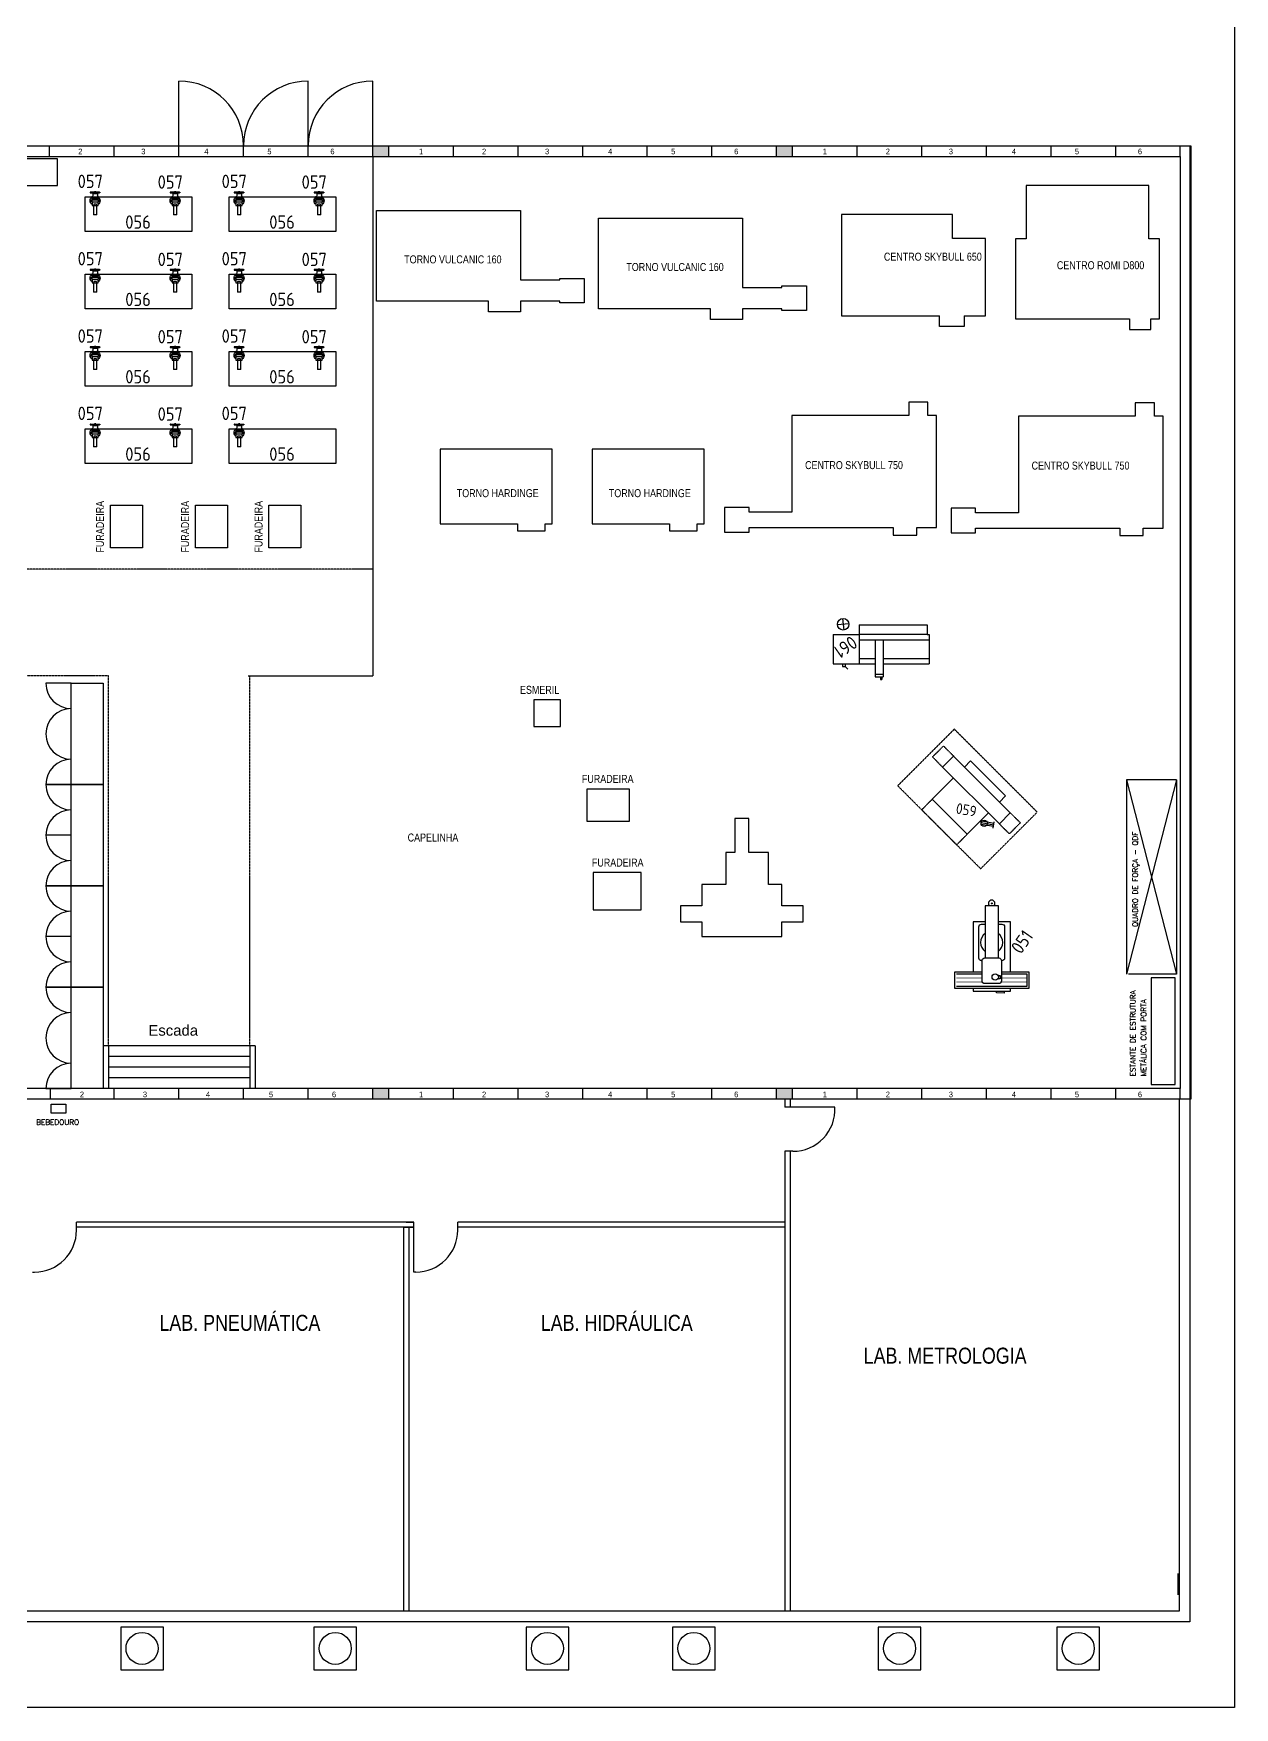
# Model space of a CAD drawing. Header units: millimetres. Extents: x 18768 to 1484868, y -11027 to 520152.
# Drawn here: x 1227618 to 1250142, y 136941 to 168328 of the extents above; entities that cross this region are included whole.
import ezdxf
from ezdxf.enums import TextEntityAlignment as Align

# ---------------------------------------------------------------- set-up
doc = ezdxf.new("R2010")
doc.units = ezdxf.units.MM
for name, pattern in [('DASHDOT2', [0.5, 0.25, -0.125, 0, -0.125]), ('DASHED', [0.75, 0.55, -0.2]), ('DIVIDE', [2.15, 1.5, -0.2, 0.05, -0.15, 0.05, -0.2]), ('HIDDEN2', [4.7625, 3.175, -1.5875])]:
    doc.linetypes.add(name, pattern=pattern)
for name, color, linetype in [('4-MOBILIA', 4, 'Continuous'), ('8-TEXTO', 4, 'Continuous'), ('8-TEXTO-DETALHES', 6, 'Continuous'), ('L018-SIMBOLO1', 3, 'Continuous'), ('L025-CONTORNO', 7, 'Continuous'), ('L025-IMAGIN', 1, 'DIVIDE'), ('L025-TEXTO', 7, 'Continuous'), ('L025-TRACEJ', 140, 'DASHED'), ('L035-ARRANJO-ADQUIRIR', 102, 'Continuous'), ('L035-ARRANJO-EXISTENTE', 180, 'Continuous'), ('L035-ARRANJO-REMANEJADO', 200, 'Continuous'), ('L035-TEXTO', 40, 'Continuous'), ('L1-ARRANJO', 5, 'Continuous'), ('L9-DASHDOT', 1, 'DASHDOT2'), ('PAREDES', 7, 'Continuous')]:
    doc.layers.add(name, color=color, linetype=linetype)
doc.layers.add('L035-DEMOLIÇÃO', color=40, linetype='Continuous', plot=False)
doc.styles.add('ISO-CP--18', font='isocp.shx', dxfattribs={"width": 0.75, "height": 180})
doc.styles.add('ISO-CP--25', font='isocp.shx', dxfattribs={"height": 250})
doc.styles.add('ROMANS', font='romans', dxfattribs={"width": 0.8, "height": 300})
doc.styles.get("Standard").update_dxf_attribs({"font": 'arial.ttf'})

# ---------------------------------------------------------------- blocks, each defined once
blk = doc.blocks.new('BL_SENAI_id9330820400')
at = {"layer": 'L1-ARRANJO', "color": 0}
for points in [[(-1485, 714), (-1485, 1424), (-325, 1424), (-325, 714)], [(-325, 354), (-325, 149), (-1485, 149), (-1485, 354)]]:
    blk.add_lwpolyline(points, dxfattribs=at)
blk.add_lwpolyline([(35, 714), (-1845, 714), (-1845, 354), (35, 354)], close=True, dxfattribs=at)
at = {"layer": 'L9-DASHDOT', "color": 0}
for points in [[(-325, 1424), (-325, 1769), (-1485, 1769), (-1485, 1424)], [(-1845, 354), (-2180, 354), (-2180, 714), (-1845, 714)], [(35, 714), (370, 714), (370, 354), (35, 354)]]:
    blk.add_lwpolyline(points, dxfattribs=at)
at = {"layer": 'L025-TEXTO', "style": 'ISO-CP--25'}
blk.add_attdef('rmp_mt_codmaterial', (15, 15), '', height=40, dxfattribs=at)
at = {"layer": 'L025-TEXTO', "style": 'ISO-CP--25', "flags": 1}
for tag in ['rmp_mt_nomeunid', 'rmp_mt_potencia', 'rmp_mt_cod']:
    blk.add_attdef(tag, (15, 15), '', height=40, dxfattribs=at)
blk = doc.blocks.new('BL_SENAI_id9330820430')
at = {"layer": 'L035-ARRANJO-EXISTENTE', "color": 0}
for p, q in [((-1155, 673), (-395, -412)), ((-695, 408), (-971, 803)), ((410, 533), (281, 718)), ((-359, -5), (410, 533)), ((-572, 76), (-599, 116)), ((-519, 113), (-572, 76)), ((-545, 150), (-519, 113)), ((-211, -283), (-487, 112)), ((-395, -412), (-211, -283))]:
    blk.add_line(p, q, dxfattribs=at)
for points in [[(138, 922), (8, 1107), (-761, 568)], [(-271, 331), (527, 890), (383, 1095), (-415, 536)], [(-664, 430), (-962, 855), (-1207, 683), (-404, -464), (-159, -292), (-456, 133)], [(-1007, 396), (-1056, 361), (-655, -212), (-605, -177)]]:
    blk.add_lwpolyline(points, dxfattribs=at)
for points in [[(-491, 551), (-497, 560, -0.414214), (-484, 629), (-4, 966, -0.414214), (65, 953), (104, 899)], [(247, 694), (285, 639, -0.414214), (273, 570), (-207, 234, -0.414214), (-277, 246), (-283, 255)]]:
    blk.add_lwpolyline(points, format="xyb", dxfattribs=at)
at = {"layer": 'L035-ARRANJO-EXISTENTE', "color": 0, "const_width": 10}
for points in [[(-815, 318), (-1094, 717)], [(-756, 365), (-1032, 760)], [(-334, -369), (-613, 30)], [(-272, -326), (-548, 69)]]:
    blk.add_lwpolyline(points, dxfattribs=at)
at = {"layer": 'L035-ARRANJO-EXISTENTE', "color": 0}
blk.add_lwpolyline([(-662, 50), (-812, 265, -0.414214), (-800, 335), (-488, 553, -0.414214), (-418, 541), (-268, 326, -0.414214), (-280, 256), (-592, 38, -0.414214)], format="xyb", close=True, dxfattribs=at)
blk.add_lwpolyline([(-748, -136), (-831, -17), (-805, 2), (-721, -118)], close=True, dxfattribs=at)
for centre, radius in [((493, 1019), 9.04), ((-598, 175), 59.7)]:
    blk.add_circle(centre, radius, dxfattribs=at)
for centre, radius, start, end in [((493, 1019), 61.7, 255.737, 174.263), ((-106, 600), 209, 71.712, 178.288), ((-106, 600), 209, 251.712, 358.288)]:
    blk.add_arc(centre, radius, start, end, dxfattribs=at)
at = {"layer": 'L025-TEXTO', "style": 'ISO-CP--18'}
blk.add_attdef('rmp_mt_codmaterial', (15, 15), '', height=40, dxfattribs=at)
at = {"layer": 'L025-TEXTO', "style": 'ISO-CP--18', "flags": 1}
for tag in ['rmp_mt_nomeunid', 'rmp_mt_potencia', 'rmp_mt_cod']:
    blk.add_attdef(tag, (15, 15), '', height=40, dxfattribs=at)
blk = doc.blocks.new('BL_SENAI_id9330820390')
at = {"layer": 'L018-SIMBOLO1', "color": 0}
for p, q in [((-1100, 698), (-948, 546)), ((-948, 698), (-1100, 546))]:
    blk.add_line(p, q, dxfattribs=at)
blk.add_circle((-1024, 622), 108, dxfattribs=at)
at = {"layer": 'L025-TRACEJ', "color": 0}
blk.add_line((309, 1482), (-672, 668), dxfattribs=at)
at = {"layer": 'L035-ARRANJO-REMANEJADO', "color": 0}
for p, q in [((-787, 806), (194, 1621)), ((194, 1621), (309, 1482)), ((-608, 591), (404, 1431)), ((309, 1482), (340, 1508)), ((340, 1508), (691, 1085)), ((-38, 609), (627, 1162)), ((26, 532), (691, 1085)), ((-1049, 355), (-672, 668)), ((-787, 806), (-321, 245)), ((-377, 783), (67, 248)), ((-262, 878), (182, 344)), ((-1049, 355), (-698, -68)), ((-698, -68), (-90, 436)), ((-384, 322), (-154, 513)), ((35, 286), (150, 382)), ((67, 248), (182, 344)), ((163, 328), (195, 289)), ((-561, 45), (-529, 7)), ((-529, 7), (-491, 38)), ((-523, 77), (-491, 38)), ((-491, 38), (-420, 32)), ((144, 312), (176, 273)), ((176, 273), (195, 289))]:
    blk.add_line(p, q, dxfattribs=at)
at = {"layer": 'L025-TEXTO', "style": 'ISO-CP--25'}
blk.add_attdef('rmp_mt_codmaterial', (15, 15), '', height=40, dxfattribs=at)
at = {"layer": 'L025-TEXTO', "style": 'ISO-CP--25', "flags": 1}
for tag in ['rmp_mt_nomeunid', 'rmp_mt_potencia', 'rmp_mt_cod']:
    blk.add_attdef(tag, (15, 15), '', height=40, dxfattribs=at)
blk = doc.blocks.new('BL_SENAI_id9310100290')
at = {"layer": 'L035-ARRANJO-EXISTENTE', "color": 0}
for p, q in [((-515, 200), (-515, 139)), ((-515, 200), (-340, 200)), ((-340, 139), (-515, 139)), ((-340, 112), (-340, 227)), ((-340, 227), (-272, 227)), ((-272, 112), (-340, 112)), ((-228, 233), (-238, 233)), ((-238, 219), (-238, 106)), ((-238, 106), (-228, 106)), ((-228, 106), (-228, 233)), ((-217, 106), (-217, 233)), ((-217, 233), (-207, 233)), ((-207, 106), (-217, 106)), ((-207, 219), (-207, 106)), ((-178, 144), (-178, 195)), ((-114, 214), (-159, 214)), ((-114, 125), (-159, 125)), ((-121, 214), (-121, 125)), ((-114, 214), (-114, 125))]:
    blk.add_line(p, q, dxfattribs=at)
for points in [[(-340, 143), (-340, 197), (-314, 197), (-314, 143)], [(-268, 233), (-238, 233), (-238, 106), (-268, 106)], [(-178, 233), (-207, 233), (-207, 106), (-178, 106)], [(-114, 156), (-114, 183), (-83, 183), (-83, 156)], [(-104, 259), (-104, 252), (-88, 252), (-88, 259)], [(-104, 80), (-104, 86), (-88, 86), (-88, 80)]]:
    blk.add_lwpolyline(points, close=True, dxfattribs=at)
for points in [[(-99, 183), (-99, 252), (-92, 252), (-92, 183)], [(-92, 156), (-92, 86), (-99, 86), (-99, 156)]]:
    blk.add_lwpolyline(points, dxfattribs=at)
for centre in [(-250, 248), (-250, 92)]:
    blk.add_circle(centre, 7.45, dxfattribs=at)
for centre, radius, start, end in [((-247, 170), 92.8, 41.7386, 141.8707), ((-247, 170), 92.8, 218.1293, 318.2614), ((-272, 231), 4.33, 270, 0), ((-272, 108), 4.33, 0, 90), ((-159, 233), 19, 180, 270), ((-159, 106), 19, 90, 180)]:
    blk.add_arc(centre, radius, start, end, dxfattribs=at)
at = {"layer": 'L025-TEXTO', "style": 'ISO-CP--25'}
blk.add_attdef('rmp_mt_codmaterial', (15, 15), '', height=40, dxfattribs=at)
at = {"layer": 'L025-TEXTO', "style": 'ISO-CP--25', "flags": 1}
for tag in ['rmp_mt_nomeunid', 'rmp_mt_potencia', 'rmp_mt_cod']:
    blk.add_attdef(tag, (15, 15), '', height=40, dxfattribs=at)
blk = doc.blocks.new('BL_SENAI_id9320240650')
at = {"layer": 'L035-ARRANJO-EXISTENTE', "color": 0}
blk.add_lwpolyline([(-595, 399), (-595, -251), (1405, -251), (1405, 399)], close=True, dxfattribs=at)
at = {"layer": 'L025-TEXTO', "style": 'ISO-CP--25'}
blk.add_attdef('rmp_mt_codmaterial', (15, 15), '', height=40, dxfattribs=at)
at = {"layer": 'L025-TEXTO', "style": 'ISO-CP--25', "flags": 1}
for tag in ['rmp_mt_nomeunid', 'rmp_mt_potencia', 'rmp_mt_cod']:
    blk.add_attdef(tag, (15, 15), '', height=40, dxfattribs=at)

msp = doc.modelspace()

# ---------------------------------------------------------------- hatches: boundary and pattern name
h = msp.add_hatch(color=1)
h.dxf.hatch_style = 1
h.paths.add_polyline_path([(1241854.012, 166224.6), (1241554.012, 166224.6), (1241554.012, 166024.6), (1241854.012, 166024.6)])
h.paths.add_polyline_path([(1234282.012, 166224.6), (1233982.012, 166224.6), (1233982.012, 166024.6), (1234282.012, 166024.6)])
h = msp.add_hatch(color=1)
h.dxf.hatch_style = 1
h.paths.add_polyline_path([(1241854.012, 148544.6), (1241554.012, 148544.6), (1241554.012, 148344.6), (1241854.012, 148344.6)])
h.paths.add_polyline_path([(1234282.012, 148544.6), (1233982.012, 148544.6), (1233982.012, 148344.6), (1234282.012, 148344.6)])

# ---------------------------------------------------------------- linework, layer by layer
for p, q in [((1230346.012, 166224.6), (1230346.012, 167436.6)), ((1232770.012, 166224.6), (1232770.012, 167436.6)), ((1233982.012, 166224.6), (1233982.012, 167436.6)), ((1233982.012, 166024.6), (1233982.012, 156284.6)), ((1231645.726, 156284.6), (1233982.012, 156284.6)), ((1242052.271, 151669.475), (1242052.271, 151969.475))]:
    msp.add_line(p, q)
at = {"color": 1}
for p, q in [((1227922.012, 166024.6), (1227922.012, 166224.6)), ((1229134.012, 166024.6), (1229134.012, 166224.6)), ((1230346.012, 166024.6), (1230346.012, 166224.6)), ((1231558.012, 166024.6), (1231558.012, 166224.6)), ((1232770.012, 166024.6), (1232770.012, 166224.6)), ((1233982.012, 166024.6), (1233982.012, 166224.6)), ((1234282.012, 166024.6), (1234282.012, 166224.6)), ((1235494.012, 166024.6), (1235494.012, 166224.6)), ((1236706.012, 166024.6), (1236706.012, 166224.6)), ((1237918.012, 166024.6), (1237918.012, 166224.6)), ((1239130.012, 166024.6), (1239130.012, 166224.6)), ((1240342.012, 166024.6), (1240342.012, 166224.6)), ((1241554.012, 166024.6), (1241554.012, 166224.6)), ((1241854.012, 166024.6), (1241854.012, 166224.6)), ((1243066.012, 166024.6), (1243066.012, 166224.6)), ((1244278.012, 166024.6), (1244278.012, 166224.6)), ((1245490.012, 166024.6), (1245490.012, 166224.6)), ((1246702.012, 166024.6), (1246702.012, 166224.6)), ((1247914.012, 166024.6), (1247914.012, 166224.6)), ((1249126.012, 166024.6), (1249126.012, 166224.6)), ((1227937.012, 148344.6), (1227937.012, 148544.6)), ((1229134.012, 148344.6), (1229134.012, 148544.6)), ((1230346.012, 148344.6), (1230346.012, 148544.6)), ((1231558.012, 148344.6), (1231558.012, 148544.6)), ((1232770.012, 148344.6), (1232770.012, 148544.6)), ((1233982.012, 148344.6), (1233982.012, 148544.6)), ((1234282.012, 148344.6), (1234282.012, 148544.6)), ((1235494.012, 148344.6), (1235494.012, 148544.6)), ((1236706.012, 148344.6), (1236706.012, 148544.6)), ((1237918.012, 148344.6), (1237918.012, 148544.6)), ((1239130.012, 148344.6), (1239130.012, 148544.6)), ((1240342.012, 148344.6), (1240342.012, 148544.6)), ((1241554.012, 148344.6), (1241554.012, 148544.6)), ((1241854.012, 148344.6), (1241854.012, 148544.6)), ((1243066.012, 148344.6), (1243066.012, 148544.6)), ((1244278.012, 148344.6), (1244278.012, 148544.6)), ((1245490.012, 148344.6), (1245490.012, 148544.6)), ((1246702.012, 148344.6), (1246702.012, 148544.6)), ((1247914.012, 148344.6), (1247914.012, 148544.6)), ((1249126.012, 148344.6), (1249126.012, 148544.6))]:
    msp.add_line(p, q, dxfattribs=at)
at = {"color": 2}
for p, q in [((1228326.012, 153294.6), (1227851.012, 153294.6)), ((1228326.012, 151394.6), (1227851.012, 151394.6))]:
    msp.add_line(p, q, dxfattribs=at)
for points in [[(1227069.739, 165478.056), (1228069.739, 165478.056), (1228069.739, 165978.056), (1227069.739, 165978.056)], [(1248174.074, 162780.367), (1248574.074, 162780.367), (1248574.074, 162980.367), (1248734.074, 162980.367), (1248734.074, 164480.367), (1248534.074, 164480.367), (1248534.074, 165480.367), (1246234.074, 165480.367), (1246234.074, 164480.367), (1246034.074, 164480.367), (1246034.074, 162980.367), (1248174.074, 162980.367)], [(1237488.801, 163307.175), (1236748.801, 163307.175), (1236748.801, 163107.175), (1236148.801, 163107.175), (1236148.801, 163307.175), (1234048.801, 163307.175), (1234048.801, 165007.175), (1236748.801, 165007.175), (1236748.801, 163707.175), (1237488.801, 163707.175), (1237488.801, 163737.175), (1237948.801, 163737.175), (1237948.801, 163277.175), (1237488.801, 163277.175)], [(1241654.246, 163164.653), (1240914.246, 163164.653), (1240914.246, 162964.653), (1240314.246, 162964.653), (1240314.246, 163164.653), (1238214.246, 163164.653), (1238214.246, 164864.653), (1240914.246, 164864.653), (1240914.246, 163564.653), (1241654.246, 163564.653), (1241654.246, 163594.653), (1242114.246, 163594.653), (1242114.246, 163134.653), (1241654.246, 163134.653)], [(1244392.987, 161162.86), (1244392.987, 161412.86), (1244032.987, 161412.86), (1244032.987, 161162.86), (1241842.987, 161162.86), (1241842.987, 159352.86), (1241038.082, 159352.86), (1241038.082, 159437.86), (1240578.082, 159437.86), (1240578.082, 158977.86), (1241038.082, 158977.86), (1241038.082, 159062.86), (1241842.987, 159062.86), (1243742.987, 159062.86), (1243742.987, 158922.86), (1244182.987, 158922.86), (1244182.987, 159062.86), (1244552.987, 159062.86), (1244552.987, 161162.86)], [(1248641.263, 161153.682), (1248641.263, 161403.682), (1248281.263, 161403.682), (1248281.263, 161153.682), (1246091.263, 161153.682), (1246091.263, 159343.682), (1245286.358, 159343.682), (1245286.358, 159428.682), (1244826.358, 159428.682), (1244826.358, 158968.682), (1245286.358, 158968.682), (1245286.358, 159053.682), (1246091.263, 159053.682), (1247991.263, 159053.682), (1247991.263, 158913.682), (1248431.263, 158913.682), (1248431.263, 159053.682), (1248801.263, 159053.682), (1248801.263, 161153.682)], [(1235245.563, 160535.038), (1235245.563, 159135.038), (1236695.563, 159135.038), (1236695.563, 159005.038), (1237215.563, 159005.038), (1237215.563, 159135.038), (1237345.563, 159135.038), (1237345.563, 160535.038)], [(1239547.41, 159135.038), (1239547.41, 159005.038), (1240067.41, 159005.038), (1240067.41, 159135.038), (1240197.41, 159135.038), (1240197.41, 160535.038), (1238097.41, 160535.038), (1238097.41, 159135.038)], [(1229660.544, 159484.654), (1229660.544, 158684.654), (1229060.544, 158684.654), (1229060.544, 159484.654)], [(1231255.846, 159484.654), (1231255.846, 158684.654), (1230655.846, 158684.654), (1230655.846, 159484.654)], [(1232633.867, 159484.654), (1232633.867, 158684.654), (1232033.867, 158684.654), (1232033.867, 159484.654)], [(1228926.012, 156144.6), (1228926.012, 154244.6), (1228326.012, 154244.6), (1228326.012, 156144.6)], [(1237004.939, 155334.552), (1237504.939, 155334.552), (1237504.939, 155834.552), (1237004.939, 155834.552)], [(1228926.012, 154244.6), (1228926.012, 152344.6), (1228326.012, 152344.6), (1228326.012, 154244.6)], [(1237997.27, 153558.438), (1238797.27, 153558.438), (1238797.27, 154158.438), (1237997.27, 154158.438)], [(1239012.889, 151895.913), (1239012.889, 152595.913), (1238112.889, 152595.913), (1238112.889, 151895.913)], [(1228926.012, 152344.6), (1228926.012, 150444.6), (1228326.012, 150444.6), (1228326.012, 152344.6)], [(1228926.012, 150444.6), (1228926.012, 148544.6), (1228326.012, 148544.6), (1228326.012, 150444.6)]]:
    msp.add_lwpolyline(points, close=True)
for points in [[(1245072.054, 163033.089), (1245472.054, 163033.089), (1245472.054, 164483.089), (1244852.054, 164483.089), (1244852.054, 164933.089), (1242772.054, 164933.089), (1242772.054, 163033.089), (1244612.054, 163033.089)], [(1245072.054, 163033.089), (1245072.054, 162833.089), (1244612.054, 162833.089), (1244612.054, 163033.089)], [(1242052.271, 151969.475), (1241652.271, 151969.475), (1241652.271, 152369.475), (1241402.271, 152369.475), (1241402.271, 152969.475), (1241032.271, 152969.475), (1241032.271, 153609.475), (1240772.271, 153609.475), (1240772.271, 152969.475), (1240602.271, 152969.475), (1240602.271, 152369.475), (1240152.271, 152369.475), (1240152.271, 151969.475), (1239752.271, 151969.475), (1239752.271, 151669.475), (1240152.271, 151669.475), (1240152.271, 151399.475), (1241652.271, 151399.475), (1241652.271, 151669.475), (1242052.271, 151669.475)]]:
    msp.add_lwpolyline(points)
for points in [[(1228326.012, 156144.6), (1227851.012, 156144.6, 0.414213562), (1228326.012, 155669.6, 0.414213562), (1227851.012, 155194.6, 0.414213562), (1228326.012, 154719.6, 0.414213562), (1227851.012, 154244.6), (1228326.012, 154244.6)], [(1228326.012, 154244.6), (1227851.012, 154244.6, 0.414213562), (1228326.012, 153769.6, 0.414213562), (1227851.012, 153294.6, 0.414213562), (1228326.012, 152819.6, 0.414213562), (1227851.012, 152344.6), (1228326.012, 152344.6)], [(1228326.012, 152344.6), (1227851.012, 152344.6, 0.414213562), (1228326.012, 151869.6, 0.414213562), (1227851.012, 151394.6, 0.414213562), (1228326.012, 150919.6, 0.414213562), (1227851.012, 150444.6), (1228326.012, 150444.6)], [(1228326.012, 150444.6), (1227851.012, 150444.6, 0.414213562), (1228326.012, 149969.6, 0.414213562), (1227851.012, 149494.6, 0.414213562), (1228326.012, 149019.6, 0.414213562), (1227851.012, 148544.6), (1228326.012, 148544.6)]]:
    msp.add_lwpolyline(points, format="xyb", dxfattribs=at)
at = {"color": 240, "linetype": 'HIDDEN2', "true_color": 0xed1f24}
msp.add_lwpolyline([(1243825.93, 154223.993), (1245381.565, 152668.358), (1246442.225, 153729.019), (1244886.59, 155284.654)], close=True, dxfattribs=at)
for centre, start, end in [((1230346.012, 166224.6), 0, 90), ((1232770.012, 166224.6), 90, 180), ((1233982.012, 166224.6), 90, 180)]:
    msp.add_arc(centre, 1212, start, end)
at = {"layer": '4-MOBILIA'}
msp.add_line((1249106.012, 146469.791), (1249106.012, 145709.791), dxfattribs=at)
at = {"layer": 'DEFPOINTS'}
for p, q in [((1227952.625, 148253.777), (1228222.625, 148253.777)), ((1241860.64, 147369.597), (1241707.012, 147369.6)), ((1228425.975, 145893.6), (1228425.975, 146043.6)), ((1234607.012, 146043.6), (1234751.99, 146043.6)), ((1234557.723, 145944.6), (1234751.99, 145944.6)), ((1227600.975, 145103.6), (1227635.975, 145103.6)), ((1234786.99, 145103.6), (1234751.99, 145103.6))]:
    msp.add_line(p, q, dxfattribs=at)
at = {"layer": 'L018-SIMBOLO1'}
for p, q in [((1245625.549, 153487.062), (1245389.195, 153528.738)), ((1245620.339, 153457.518), (1245391.902, 153497.798)), ((1245630.758, 153516.607), (1245402.32, 153556.886)), ((1245615.13, 153427.974), (1245635.967, 153546.151))]:
    msp.add_line(p, q, dxfattribs=at)
msp.add_circle((1245448.283, 153518.319), 60, dxfattribs=at)
at = {"layer": 'L025-CONTORNO'}
for p, q in [((1249056.012, 154333.687), (1248116.012, 154333.687)), ((1248116.012, 154333.687), (1249056.012, 150693.687)), ((1249056.012, 154333.687), (1248116.012, 150693.687))]:
    msp.add_line(p, q, dxfattribs=at)
at = {"layer": 'L025-IMAGIN'}
for p, q in [((1233982.012, 158284.6), (1212379.16, 158284.6)), ((1229026.012, 156284.6), (1194356.012, 156284.6)), ((1229026.012, 149344.6), (1229026.012, 156284.6)), ((1231676.012, 149344.6), (1231676.012, 156281.724))]:
    msp.add_line(p, q, dxfattribs=at)
at = {"layer": 'L035-ARRANJO-ADQUIRIR', "color": 100}
msp.add_line((1249079.647, 139451.432), (1249079.647, 139051.432), dxfattribs=at)
at = {"layer": 'L035-ARRANJO-ADQUIRIR'}
for points in [[(1229253.822, 137649.648), (1230053.822, 137649.648), (1230053.822, 138449.648), (1229253.822, 138449.648)], [(1232878.605, 137649.648), (1233678.605, 137649.648), (1233678.605, 138449.648), (1232878.605, 138449.648)], [(1236856.283, 137649.648), (1237656.283, 137649.648), (1237656.283, 138449.648), (1236856.283, 138449.648)], [(1239602.056, 137649.648), (1240402.056, 137649.648), (1240402.056, 138449.648), (1239602.056, 138449.648)], [(1243462.45, 137649.648), (1244262.45, 137649.648), (1244262.45, 138449.648), (1243462.45, 138449.648)], [(1246812.805, 137649.648), (1247612.805, 137649.648), (1247612.805, 138449.648), (1246812.805, 138449.648)]]:
    msp.add_lwpolyline(points, close=True, dxfattribs=at)
for centre in [(1229653.822, 138049.648), (1233278.605, 138049.648), (1237256.283, 138049.648), (1240002.056, 138049.648), (1243862.45, 138049.648), (1247212.805, 138049.648)]:
    msp.add_circle(centre, 300, dxfattribs=at)
at = {"layer": 'L035-ARRANJO-EXISTENTE'}
for p, q in [((1248577.311, 150624.6), (1248577.311, 148624.6)), ((1249027.311, 150624.6), (1248577.311, 150624.6)), ((1249027.311, 148624.6), (1249027.311, 150624.6)), ((1248577.311, 148624.6), (1249027.311, 148624.6))]:
    msp.add_line(p, q, dxfattribs=at)
at = {"layer": 'L035-DEMOLIÇÃO', "linetype": 'ByBlock', "lineweight": -2}
msp.add_lwpolyline([(1250142.418, 136941.079), (1158244.138, 136941.079), (1158244.138, 174469.673), (1250142.418, 174469.673)], close=True, dxfattribs=at)
at = {"layer": 'PAREDES'}
for p, q in [((1226506.012, 166224.6), (1249326.012, 166224.6)), ((1249306.012, 166224.6), (1249306.012, 148344.6)), ((1249326.012, 166224.6), (1249326.012, 148344.6)), ((1226506.012, 166024.6), (1229026.012, 166024.6)), ((1229026.012, 166024.6), (1249126.012, 166024.6)), ((1249126.012, 166024.6), (1249126.012, 148544.6)), ((1248116.012, 154333.687), (1248116.012, 150693.687)), ((1249056.012, 154333.687), (1249056.012, 150693.687)), ((1249056.012, 154263.687), (1249056.012, 150693.687)), ((1249056.012, 154263.687), (1249056.012, 150693.687)), ((1249056.012, 154263.687), (1249056.012, 150693.687)), ((1248966.098, 150693.687), (1248156.012, 150693.687)), ((1248966.098, 150693.687), (1248156.012, 150693.687)), ((1249056.012, 150693.687), (1248966.098, 150693.687)), ((1249056.012, 150693.687), (1248966.098, 150693.687)), ((1249056.012, 150693.687), (1248966.098, 150693.687)), ((1228926.012, 149344.6), (1228926.012, 148544.6)), ((1231776.011, 149344.6), (1228926.012, 149344.6)), ((1229026.012, 149344.6), (1229026.012, 148544.6)), ((1231676.012, 149144.6), (1229026.012, 149144.6)), ((1231676.011, 149344.6), (1231676.011, 148544.6)), ((1231776.011, 149344.6), (1231776.011, 148544.6)), ((1231676.012, 148944.6), (1229026.012, 148944.6)), ((1229656.012, 148544.6), (1194166.012, 148544.6)), ((1229676.012, 148544.6), (1194186.012, 148544.6)), ((1231656.012, 148544.6), (1229006.012, 148544.6)), ((1231676.012, 148744.6), (1229026.012, 148744.6)), ((1231676.012, 148544.6), (1229026.012, 148544.6)), ((1249126.012, 148544.6), (1231676.012, 148544.6)), ((1229656.012, 148344.6), (1194166.012, 148344.6)), ((1229656.012, 148344.6), (1194166.012, 148344.6)), ((1229656.012, 148344.6), (1194166.012, 148344.6)), ((1229676.012, 148344.6), (1194356.012, 148344.6)), ((1227952.625, 148083.777), (1227952.625, 148253.777)), ((1228222.625, 148253.777), (1228222.625, 148083.777)), ((1231656.012, 148344.6), (1229006.012, 148344.6)), ((1231656.012, 148344.6), (1229006.012, 148344.6)), ((1231656.012, 148344.6), (1229006.012, 148344.6)), ((1231676.012, 148344.6), (1229026.012, 148344.6)), ((1231676.012, 148344.6), (1229026.012, 148344.6)), ((1231676.012, 148344.6), (1229026.012, 148344.6)), ((1249106.012, 148344.6), (1231656.012, 148344.6)), ((1249106.012, 148344.6), (1231656.012, 148344.6)), ((1249106.012, 148344.6), (1231656.012, 148344.6)), ((1249126.012, 148344.6), (1231676.012, 148344.6)), ((1249126.012, 148344.6), (1231676.012, 148344.6)), ((1249326.012, 148344.6), (1231676.012, 148344.6)), ((1241707.012, 148344.6), (1241707.012, 148194.597)), ((1242649.864, 148194.597), (1241707.012, 148194.597)), ((1241806.012, 148344.6), (1241806.012, 148194.597)), ((1241806.012, 148344.6), (1241806.012, 148194.597)), ((1241806.012, 148344.6), (1241806.012, 148194.597)), ((1249106.012, 148344.6), (1249106.012, 138744.6)), ((1249106.012, 148344.6), (1249106.012, 138744.6)), ((1249106.012, 148344.6), (1249106.012, 138744.6)), ((1249306.012, 148344.6), (1249306.012, 138544.6)), ((1249306.012, 148344.6), (1249306.012, 138544.6)), ((1249306.012, 148344.6), (1249306.012, 138544.6)), ((1228222.625, 148083.777), (1227952.625, 148083.777)), ((1241707.012, 147369.6), (1241707.012, 138744.6)), ((1241806.012, 147369.598), (1241806.012, 138744.6)), ((1234751.99, 146043.6), (1228425.975, 146043.6)), ((1234751.99, 145103.6), (1234751.99, 146043.6)), ((1235576.99, 145893.6), (1235576.99, 146043.6)), ((1241707.012, 146043.6), (1235576.99, 146043.6)), ((1241707.012, 146244.6), (1241707.012, 138744.6)), ((1234751.99, 145944.6), (1228425.975, 145944.6)), ((1234557.723, 145944.6), (1234557.723, 138744.6)), ((1234557.723, 145944.6), (1234557.723, 138744.6)), ((1234656.723, 145944.6), (1234656.723, 138744.6)), ((1234656.723, 145944.6), (1234656.723, 138744.6)), ((1241707.012, 145944.6), (1235576.99, 145944.6)), ((1234306.012, 138744.6), (1217356.424, 138744.6)), ((1249106.012, 138744.6), (1234306.012, 138744.6)), ((1249106.012, 138744.6), (1234306.012, 138744.6)), ((1234306.012, 138544.6), (1217348.776, 138544.6)), ((1249306.012, 138544.6), (1234306.012, 138544.6)), ((1249306.012, 138544.6), (1234306.012, 138544.6)), ((1249306.012, 138544.6), (1234306.012, 138544.6))]:
    msp.add_line(p, q, dxfattribs=at)
for centre, end in [((1241860.64, 148159.597), 2.5392518), ((1227635.975, 145893.6), 0), ((1234786.99, 145893.6), 0)]:
    msp.add_arc(centre, 790, 270, end, dxfattribs=at)

# ---------------------------------------------------------------- block references
at = {"layer": 'L035-ARRANJO-ADQUIRIR'}
ref = msp.add_blockref('BL_SENAI_id9330820390', (1243193.23, 156118.109), dxfattribs=dict(at, rotation=320.2994058653653))
ref.add_attrib('rmp_mt_codmaterial', '061', dxfattribs={"layer": 'L025-TEXTO', "height": 250, "rotation": 215, "style": 'ISO-CP--25'}).set_placement((1242778.771, 156927.16), align=Align.CENTER)
ref = msp.add_blockref('BL_SENAI_id9330820400', (1245092.642, 154959.109), dxfattribs=dict(at, xscale=0.7999999999999999, yscale=0.7999999999999999, zscale=0.7999999999999999, rotation=134.9999999999999))
ref.add_attrib('rmp_mt_codmaterial', '059', dxfattribs={"layer": 'L025-TEXTO', "height": 200, "rotation": 350, "style": 'ISO-CP--25'}).set_placement((1245095.721, 153672.23), align=Align.CENTER)
ref = msp.add_blockref('BL_SENAI_id9330820430', (1246140.275, 151028.357), dxfattribs=dict(at, rotation=55))
ref.add_attrib('rmp_mt_codmaterial', '051', (1246136.591, 151049.248), dxfattribs={"layer": 'L025-TEXTO', "height": 250, "rotation": 55, "style": 'ISO-CP--18'})
at = {"layer": 'L035-ARRANJO-EXISTENTE'}
ref = msp.add_blockref('BL_SENAI_id9310100290', (1228604.374, 165442.017), dxfattribs=dict(at, xscale=-1, rotation=270))
ref.add_attrib('rmp_mt_codmaterial', '057', dxfattribs={"layer": 'L025-TEXTO', "height": 250, "style": 'ISO-CP--25'}).set_placement((1228683.905, 165430.759), align=Align.CENTER)
ref = msp.add_blockref('BL_SENAI_id9310100290', (1230104.374, 165442.017), dxfattribs=dict(at, xscale=-1, rotation=270))
ref.add_attrib('rmp_mt_codmaterial', '057', dxfattribs={"layer": 'L025-TEXTO', "height": 250, "style": 'ISO-CP--25'}).set_placement((1230183.905, 165417.793), align=Align.CENTER)
ref = msp.add_blockref('BL_SENAI_id9310100290', (1231304.374, 165442.017), dxfattribs=dict(at, xscale=-1, rotation=270))
ref.add_attrib('rmp_mt_codmaterial', '057', dxfattribs={"layer": 'L025-TEXTO', "height": 250, "style": 'ISO-CP--25'}).set_placement((1231383.905, 165430.759), align=Align.CENTER)
ref = msp.add_blockref('BL_SENAI_id9310100290', (1232804.374, 165442.017), dxfattribs=dict(at, xscale=-1, rotation=270))
ref.add_attrib('rmp_mt_codmaterial', '057', dxfattribs={"layer": 'L025-TEXTO', "height": 250, "style": 'ISO-CP--25'}).set_placement((1232883.905, 165417.793), align=Align.CENTER)
ref = msp.add_blockref('BL_SENAI_id9320240650', (1229182.807, 165012.959), dxfattribs=dict(at, xscale=-1, rotation=180))
ref.add_attrib('rmp_mt_codmaterial', '056', dxfattribs={"layer": 'L025-TEXTO', "height": 250, "style": 'ISO-CP--25'}).set_placement((1229579.745, 164667.239), align=Align.CENTER)
ref = msp.add_blockref('BL_SENAI_id9320240650', (1231882.807, 165012.959), dxfattribs=dict(at, xscale=-1, rotation=180))
ref.add_attrib('rmp_mt_codmaterial', '056', dxfattribs={"layer": 'L025-TEXTO', "height": 250, "style": 'ISO-CP--25'}).set_placement((1232279.745, 164667.239), align=Align.CENTER)
ref = msp.add_blockref('BL_SENAI_id9310100290', (1228604.374, 163992.017), dxfattribs=dict(at, xscale=-1, rotation=270))
ref.add_attrib('rmp_mt_codmaterial', '057', dxfattribs={"layer": 'L025-TEXTO', "height": 250, "style": 'ISO-CP--25'}).set_placement((1228683.905, 163980.759), align=Align.CENTER)
ref = msp.add_blockref('BL_SENAI_id9310100290', (1230104.374, 163992.017), dxfattribs=dict(at, xscale=-1, rotation=270))
ref.add_attrib('rmp_mt_codmaterial', '057', dxfattribs={"layer": 'L025-TEXTO', "height": 250, "style": 'ISO-CP--25'}).set_placement((1230183.905, 163967.793), align=Align.CENTER)
ref = msp.add_blockref('BL_SENAI_id9310100290', (1231304.374, 163992.017), dxfattribs=dict(at, xscale=-1, rotation=270))
ref.add_attrib('rmp_mt_codmaterial', '057', dxfattribs={"layer": 'L025-TEXTO', "height": 250, "style": 'ISO-CP--25'}).set_placement((1231383.905, 163980.759), align=Align.CENTER)
ref = msp.add_blockref('BL_SENAI_id9310100290', (1232804.374, 163992.017), dxfattribs=dict(at, xscale=-1, rotation=270))
ref.add_attrib('rmp_mt_codmaterial', '057', dxfattribs={"layer": 'L025-TEXTO', "height": 250, "style": 'ISO-CP--25'}).set_placement((1232883.905, 163967.793), align=Align.CENTER)
ref = msp.add_blockref('BL_SENAI_id9320240650', (1229182.807, 163562.959), dxfattribs=dict(at, xscale=-1, rotation=180))
ref.add_attrib('rmp_mt_codmaterial', '056', dxfattribs={"layer": 'L025-TEXTO', "height": 250, "style": 'ISO-CP--25'}).set_placement((1229579.745, 163217.239), align=Align.CENTER)
ref = msp.add_blockref('BL_SENAI_id9320240650', (1231882.807, 163562.959), dxfattribs=dict(at, xscale=-1, rotation=180))
ref.add_attrib('rmp_mt_codmaterial', '056', dxfattribs={"layer": 'L025-TEXTO', "height": 250, "style": 'ISO-CP--25'}).set_placement((1232279.745, 163217.239), align=Align.CENTER)
ref = msp.add_blockref('BL_SENAI_id9310100290', (1228604.374, 162542.017), dxfattribs=dict(at, xscale=-1, rotation=270))
ref.add_attrib('rmp_mt_codmaterial', '057', dxfattribs={"layer": 'L025-TEXTO', "height": 250, "style": 'ISO-CP--25'}).set_placement((1228683.905, 162530.759), align=Align.CENTER)
ref = msp.add_blockref('BL_SENAI_id9310100290', (1230104.374, 162542.017), dxfattribs=dict(at, xscale=-1, rotation=270))
ref.add_attrib('rmp_mt_codmaterial', '057', dxfattribs={"layer": 'L025-TEXTO', "height": 250, "style": 'ISO-CP--25'}).set_placement((1230183.905, 162517.793), align=Align.CENTER)
ref = msp.add_blockref('BL_SENAI_id9310100290', (1231304.374, 162542.017), dxfattribs=dict(at, xscale=-1, rotation=270))
ref.add_attrib('rmp_mt_codmaterial', '057', dxfattribs={"layer": 'L025-TEXTO', "height": 250, "style": 'ISO-CP--25'}).set_placement((1231383.905, 162530.759), align=Align.CENTER)
ref = msp.add_blockref('BL_SENAI_id9310100290', (1232804.374, 162542.017), dxfattribs=dict(at, xscale=-1, rotation=270))
ref.add_attrib('rmp_mt_codmaterial', '057', dxfattribs={"layer": 'L025-TEXTO', "height": 250, "style": 'ISO-CP--25'}).set_placement((1232883.905, 162517.793), align=Align.CENTER)
ref = msp.add_blockref('BL_SENAI_id9320240650', (1229182.807, 162112.959), dxfattribs=dict(at, xscale=-1, rotation=180))
ref.add_attrib('rmp_mt_codmaterial', '056', dxfattribs={"layer": 'L025-TEXTO', "height": 250, "style": 'ISO-CP--25'}).set_placement((1229579.745, 161767.239), align=Align.CENTER)
ref = msp.add_blockref('BL_SENAI_id9320240650', (1231882.807, 162112.959), dxfattribs=dict(at, xscale=-1, rotation=180))
ref.add_attrib('rmp_mt_codmaterial', '056', dxfattribs={"layer": 'L025-TEXTO', "height": 250, "style": 'ISO-CP--25'}).set_placement((1232279.745, 161767.239), align=Align.CENTER)
ref = msp.add_blockref('BL_SENAI_id9310100290', (1228604.374, 161092.017), dxfattribs=dict(at, xscale=-1, rotation=270))
ref.add_attrib('rmp_mt_codmaterial', '057', dxfattribs={"layer": 'L025-TEXTO', "height": 250, "style": 'ISO-CP--25'}).set_placement((1228683.905, 161080.759), align=Align.CENTER)
ref = msp.add_blockref('BL_SENAI_id9310100290', (1231304.374, 161092.017), dxfattribs=dict(at, xscale=-1, rotation=270))
ref.add_attrib('rmp_mt_codmaterial', '057', dxfattribs={"layer": 'L025-TEXTO', "height": 250, "style": 'ISO-CP--25'}).set_placement((1231383.905, 161080.759), align=Align.CENTER)
ref = msp.add_blockref('BL_SENAI_id9310100290', (1230104.374, 161092.017), dxfattribs=dict(at, xscale=-1, rotation=270))
ref.add_attrib('rmp_mt_codmaterial', '057', dxfattribs={"layer": 'L025-TEXTO', "height": 250, "style": 'ISO-CP--25'}).set_placement((1230183.905, 161067.793), align=Align.CENTER)
ref = msp.add_blockref('BL_SENAI_id9320240650', (1229182.807, 160662.959), dxfattribs=dict(at, xscale=-1, rotation=180))
ref.add_attrib('rmp_mt_codmaterial', '056', dxfattribs={"layer": 'L025-TEXTO', "height": 250, "style": 'ISO-CP--25'}).set_placement((1229579.745, 160317.239), align=Align.CENTER)
ref = msp.add_blockref('BL_SENAI_id9320240650', (1231882.807, 160662.959), dxfattribs=dict(at, xscale=-1, rotation=180))
ref.add_attrib('rmp_mt_codmaterial', '056', dxfattribs={"layer": 'L025-TEXTO', "height": 250, "style": 'ISO-CP--25'}).set_placement((1232279.745, 160317.239), align=Align.CENTER)

# ---------------------------------------------------------------- texts
at = {"layer": '8-TEXTO'}
msp.add_text('Escada', height=200, dxfattribs=at).set_placement((1229773.594, 149537.124))
at = {"layer": '8-TEXTO-DETALHES', "style": 'ROMANS'}
for s, p in [('QUADRO DE FORÇA - QDF', (1248328.752, 151575.193)), ('ESTANTE DE ESTRUTURA', (1248285.916, 148772.644)), ('METÁLICA COM PORTA', (1248488.297, 148772.644))]:
    msp.add_text(s, height=100, rotation=90, dxfattribs=at).set_placement(p)
msp.add_text('BEBEDOURO', height=100, dxfattribs=at).set_placement((1227668.348, 147866.125))
at = {"layer": 'L035-TEXTO', "width": 0.8}
for s, height, p in [('2', 105, (1228458.538, 166063.884)), ('3', 105, (1229640.538, 166063.884)), ('4', 105, (1230822.538, 166063.884)), ('5', 105, (1232004.538, 166063.884)), ('6', 105, (1233186.538, 166063.884)), ('1', 105, (1234848.538, 166063.884)), ('2', 105, (1236030.538, 166063.884)), ('3', 105, (1237212.538, 166063.884)), ('4', 105, (1238394.538, 166063.884)), ('5', 105, (1239576.538, 166063.884)), ('6', 105, (1240758.538, 166063.884)), ('1', 105, (1242420.538, 166063.884)), ('2', 105, (1243602.538, 166063.884)), ('3', 105, (1244784.538, 166063.884)), ('4', 105, (1245966.538, 166063.884)), ('5', 105, (1247148.538, 166063.884)), ('6', 105, (1248330.538, 166063.884)), ('TORNO VULCANIC 160', 150, (1234571.231, 164017.622)), ('CENTRO SKYBULL 650', 150, (1243567.173, 164068.356)), ('TORNO VULCANIC 160', 150, (1238736.676, 163875.1)), ('CENTRO ROMI D800', 150, (1246810.843, 163908.301)), ('CENTRO SKYBULL 750', 150, (1242088.695, 160160.621)), ('CENTRO SKYBULL 750', 150, (1246336.971, 160151.443)), ('TORNO HARDINGE', 150, (1235557.057, 159634.471)), ('TORNO HARDINGE', 150, (1238408.904, 159634.471)), ('ESMERIL', 150, (1236742.955, 155947.048)), ('FURADEIRA', 150, (1237903.044, 154278.024)), ('CAPELINHA', 150, (1234635.458, 153178.277)), ('FURADEIRA', 150, (1238090.749, 152707.955)), ('2', 105, (1228488.538, 148383.884)), ('3', 105, (1229670.538, 148383.884)), ('4', 105, (1230852.538, 148383.884)), ('5', 105, (1232034.538, 148383.884)), ('6', 105, (1233216.538, 148383.884)), ('1', 105, (1234848.538, 148383.884)), ('2', 105, (1236030.538, 148383.884)), ('3', 105, (1237212.538, 148383.884)), ('4', 105, (1238394.538, 148383.884)), ('5', 105, (1239576.538, 148383.884)), ('6', 105, (1240758.538, 148383.884)), ('1', 105, (1242420.538, 148383.884)), ('2', 105, (1243602.538, 148383.884)), ('3', 105, (1244784.538, 148383.884)), ('4', 105, (1245966.538, 148383.884)), ('5', 105, (1247148.538, 148383.884)), ('6', 105, (1248330.538, 148383.884)), ('LAB. PNEUMÁTICA', 300, (1229980.203, 144003.641)), ('LAB. HIDRÁULICA', 300, (1237131.218, 144003.641)), ('LAB. METROLOGIA', 300, (1243187.666, 143388.123))]:
    msp.add_text(s, height=height, dxfattribs=at).set_placement(p)
for p in [(1228940.958, 158596.205), (1230536.26, 158596.205), (1231914.282, 158596.205)]:
    msp.add_text('FURADEIRA', height=150, rotation=90, dxfattribs=at).set_placement(p)

doc.saveas('drawing.dxf')
